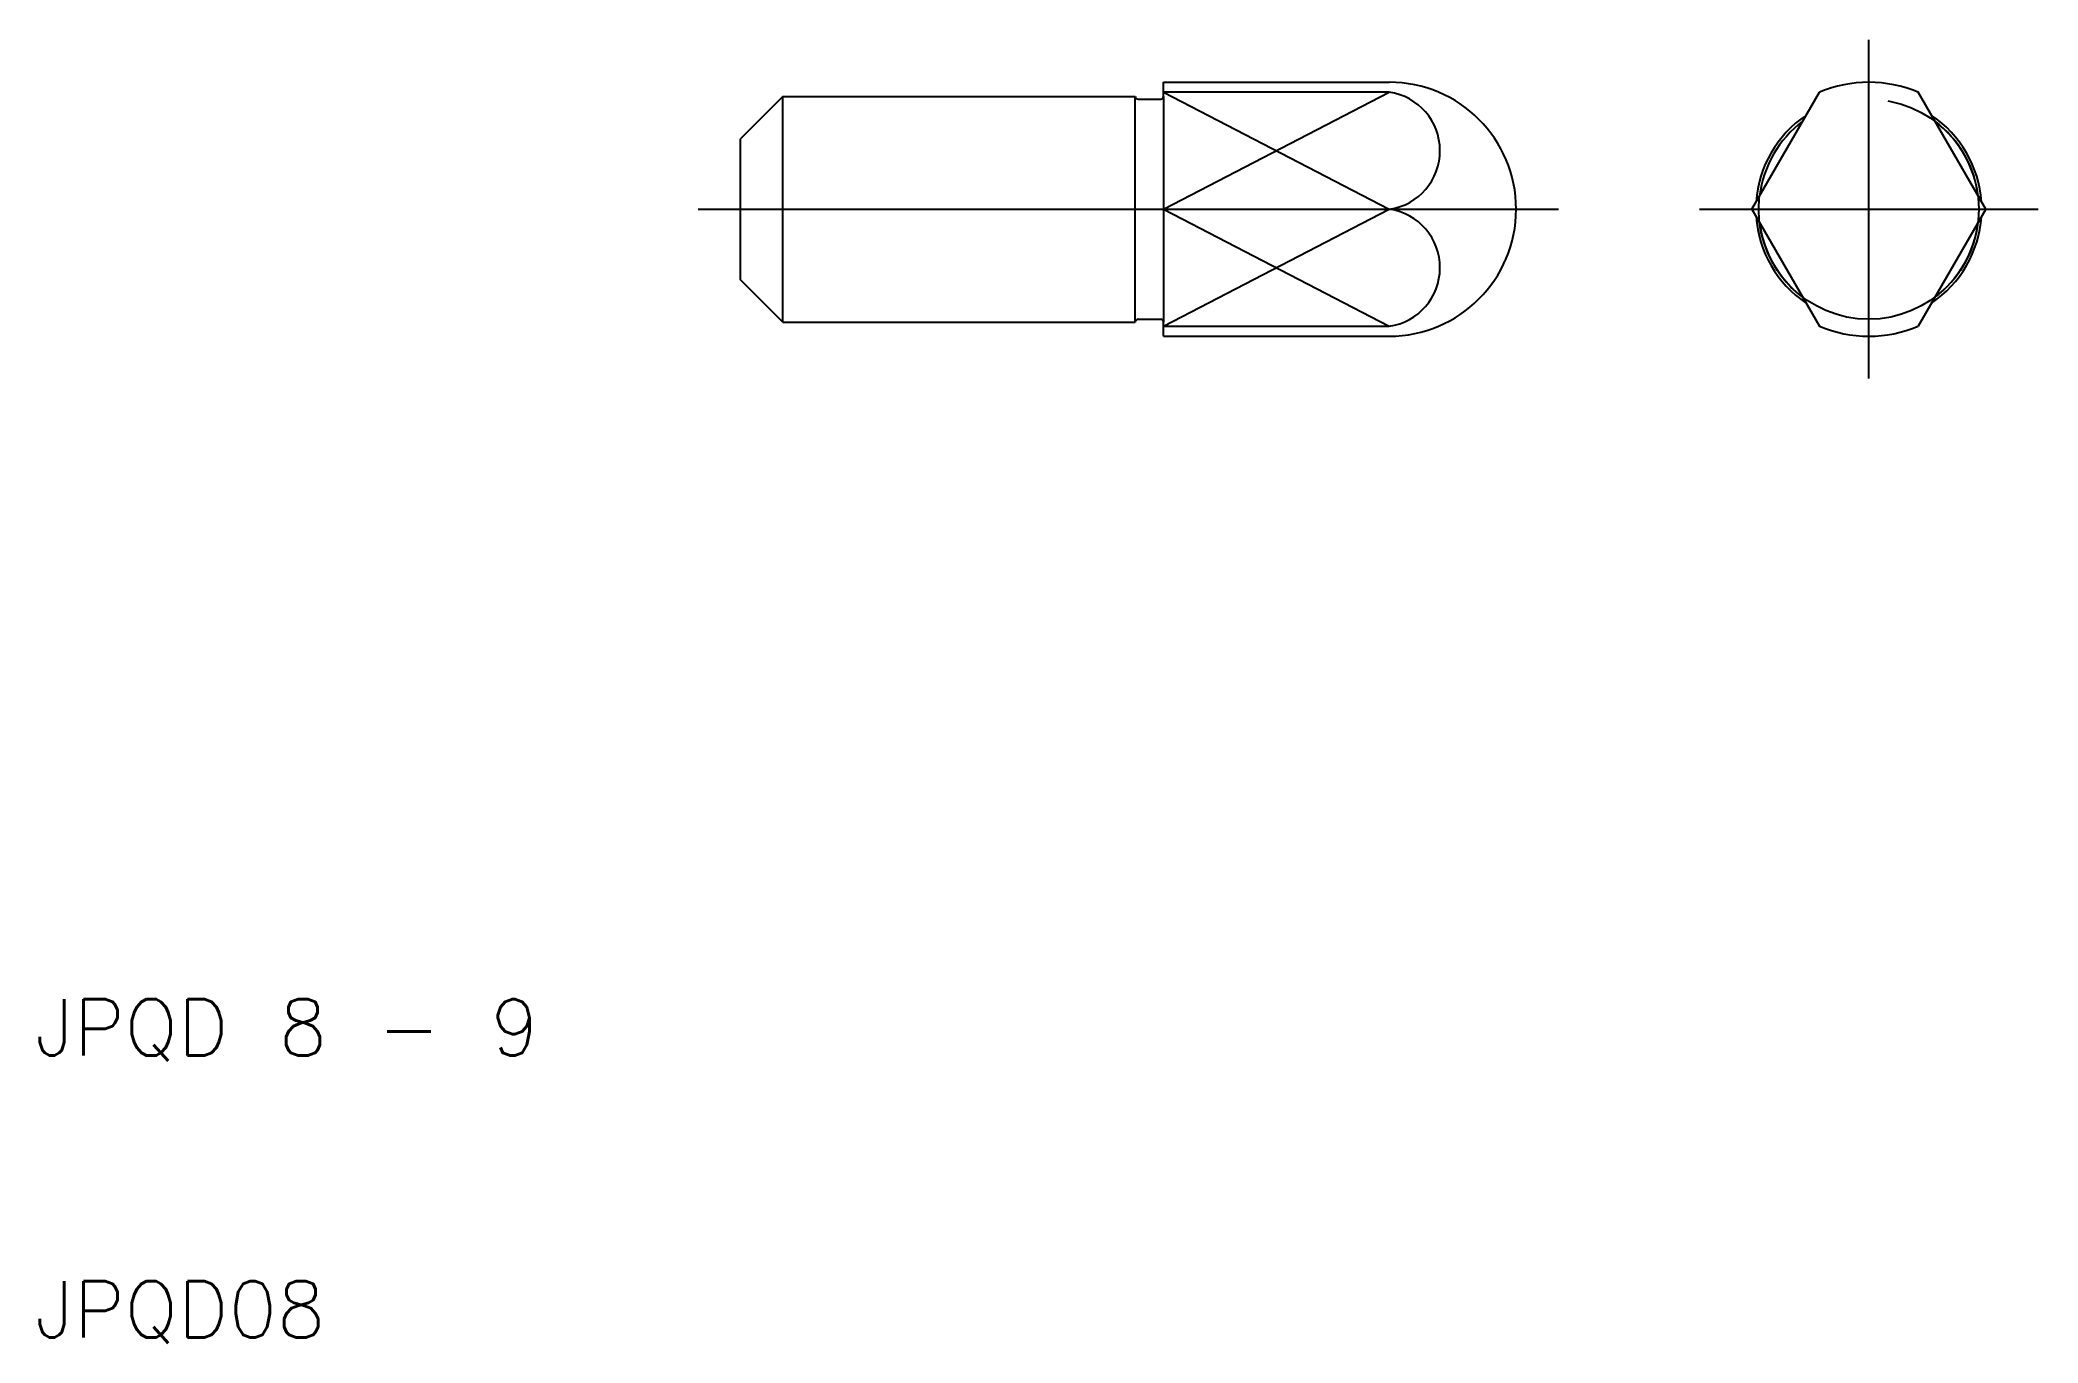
# Model space of a CAD drawing. Extents: x 10.2 to 81, y 9.8 to 56.
import ezdxf

# ---------------------------------------------------------------- set-up
doc = ezdxf.new("R2010")
doc.units = 0
doc.linetypes.add('CENTER', pattern=[50.8, 31.75, -6.35, 6.35, -6.35])
doc.linetypes.add('DASHED', pattern=[19.05, 12.7, -6.35])
doc.layers.get('0').update_dxf_attribs({"linetype": 'CONTINUOUS'})
doc.layers.add('CENTER', color=1, linetype='CENTER')
doc.styles.get("Standard").update_dxf_attribs({"font": 'txt.shx'})

msp = doc.modelspace()

# ---------------------------------------------------------------- linework, layer by layer
for p, q in [((36.5, 54), (35, 52.5)), ((36.5, 46), (36.5, 54)), ((36.5, 46), (36.5, 54)), ((36.5, 54), (49, 54)), ((49, 46), (49, 54)), ((49.1, 53.9), (49.9, 53.9)), ((50, 54.5), (58, 54.5)), ((50, 54), (50, 54.5)), ((58, 54.146), (50, 54.146)), ((50, 54), (50, 46)), ((70.856, 50), (73.25, 54.146)), ((79.144, 50), (76.75, 54.146)), ((35, 47.5), (35, 52.5)), ((50, 50), (58, 50)), ((70.856, 50), (73.25, 45.854)), ((79.144, 50), (76.75, 45.854)), ((36.5, 46), (35, 47.5)), ((49.1, 46.1), (49.9, 46.1)), ((36.5, 46), (49, 46)), ((50, 45.5), (50, 46)), ((50, 45.854), (58, 45.854)), ((50, 45.5), (58, 45.5))]:
    msp.add_line(p, q)
at = {"color": 3}
for p, q in [((50, 50), (58, 54.146)), ((50, 54.146), (58, 50)), ((50, 50), (58, 45.854)), ((50, 45.854), (58, 50))]:
    msp.add_line(p, q, dxfattribs=at)
at = {"color": 3, "linetype": 'DASHED'}
msp.add_circle((75, 50), 3.9, dxfattribs=at)
for centre, radius, start, end in [((49.1, 54), 0.1, 180, 270), ((49.9, 54), 0.1, 270, 0), ((58, 50), 4.5, 270, 90), ((57.705, 52.072), 2.095, 278.50552, 81.90909), ((75, 50), 4.5, 67.11462, 112.88538), ((75, 50), 4, 123.78059, 176.21941), ((75, 50), 4, 3.78059, 56.21941), ((57.705, 47.928), 2.095, 278.09091, 81.49448), ((75, 50), 4, 183.78059, 236.21941), ((75, 50), 4, 303.78059, 356.21941), ((49.1, 46), 0.1, 90, 180), ((49.9, 46), 0.1, 0, 90), ((75, 50), 4.5, 247.11462, 292.88538)]:
    msp.add_arc(centre, radius, start, end)
for start, end in [(126.94239, 173.05761), (6.94239, 53.05761), (186.94239, 233.05761), (306.94239, 353.05761)]:
    msp.add_arc((75, 50), 3.9, start, end, dxfattribs=at)
at = {"layer": 'CENTER'}
for p, q in [((75, 44), (75, 56)), ((75, 44.5), (75, 55.5)), ((33.5, 50), (64, 50)), ((69, 50), (81, 50)), ((69.5, 50), (80.5, 50))]:
    msp.add_line(p, q, dxfattribs=at)

# ---------------------------------------------------------------- texts
for s, p in [('JPQD 8 - 9', (10, 20)), ('JPQD08', (10, 10))]:
    msp.add_text(s, height=2).set_placement(p)

doc.saveas('drawing.dxf')
